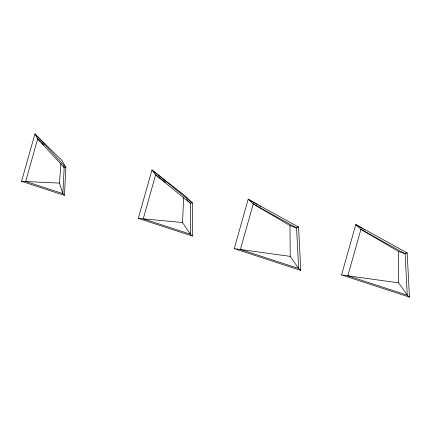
<?xml version="1.0" encoding="UTF-8"?>
<svg xmlns="http://www.w3.org/2000/svg" width="431" height="431" viewBox="0 0 431 431"><rect width="100%" height="100%" fill="white"/><g stroke="black" fill="none" stroke-linecap="round" stroke-linejoin="round"><path stroke-width="0.65" d="M192.35 236.048L192.371 202.931L184.63 195.507L151.949 169.954L138.297 218.388L192.35 236.048L190.346 234.178L182.523 222.509L183.703 197.059M64.445 195.34L65.851 167.384L62.199 160.736L34.927 133.885L21.55 181.327L64.445 195.34L62.861 193.605L59.467 183.094L60.911 163.635M234.243 248.655L248.181 199.235L298.554 227.056L300.795 270.399L234.243 248.655L290.214 256.386L298.645 268.481L300.795 270.399M341.567 274.94L355.78 224.529L407.166 252.911L409.45 297.115L341.567 274.94L398.659 282.849L407.257 295.187L409.45 297.115M22.897 181.392L21.55 181.327L59.467 183.094M182.523 222.509L138.297 218.388L139.622 218.512M405.964 252.491L407.166 252.911L405.118 253.757L398.406 251.408L360.925 229.351L355.78 224.529L362.66 228.581M297.379 226.647L298.554 227.056L296.55 227.886L289.966 225.58L253.223 203.96L248.181 199.235L257.991 205.011M363.807 229.254L364.955 229.933M259.726 206.029L260.879 206.708M165.698 182.739L155.629 174.867L151.949 169.954L192.371 202.931L190.367 203.206L155.629 174.867L143.243 218.792L190.346 234.178L190.367 203.206L186.564 199.558M40.536 141.734L37.675 138.917L34.927 133.885L65.851 167.384L64.171 167.621L37.675 138.917L25.677 181.462L62.861 193.605L64.171 167.621L63.233 165.913M41.489 142.672L43.87 145.021M398.406 251.408L398.659 282.849M289.966 225.58L290.214 256.386M253.223 203.96L240.396 249.452L298.645 268.481L296.55 227.886L253.223 203.96M360.925 229.351L347.839 275.775L407.257 295.187L405.118 253.757L360.925 229.351"/></g></svg>
